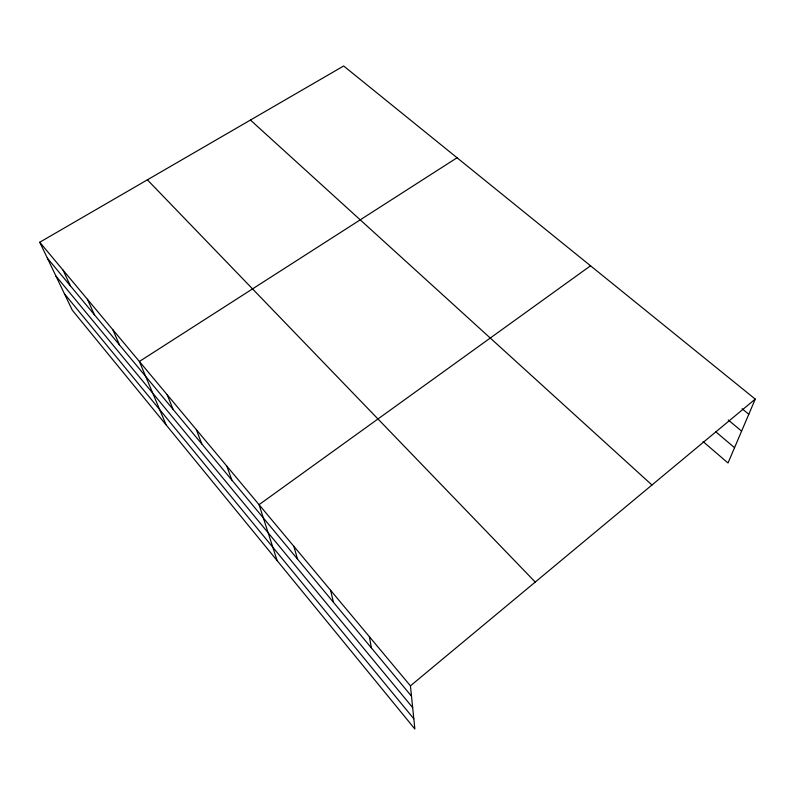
<?xml version="1.0" encoding="UTF-8"?>
<svg xmlns="http://www.w3.org/2000/svg" width="795" height="795" viewBox="0 0 795 795"><rect width="100%" height="100%" fill="white"/><g stroke="black" fill="none" stroke-linecap="round" stroke-linejoin="round"><path stroke-width="1.19" d="M39.75 242.246L410.439 685.846L414.871 729.015L72.285 310.179L39.75 242.246L343.659 65.985L755.25 399.11L728.021 462.988L703.098 441.613M410.439 685.846L755.25 399.11M590.526 265.788L259.051 504.676L277.137 560.624M457.055 157.758L139.373 361.467L166.145 424.928M742.083 408.749L748.791 414.255M728.26 420.008L741.606 431.128M715.589 431.635L734.55 447.684M250.445 120.055L651.96 485M147.373 179.829L535.244 582.059M47.392 258.196L411.502 696.191M55.958 276.084L412.675 707.63M64.415 293.743L413.817 718.779M63.063 270.141L70.417 285.902M87.39 299.258L94.436 314.79M112.801 329.667L119.508 344.941M167.198 394.757L173.091 409.405M196.345 429.648L201.761 443.898M226.923 466.238L231.812 480.041M293.872 546.354L297.499 559.054M330.601 590.317L333.463 602.322M369.397 636.735L371.414 647.965"/></g></svg>
